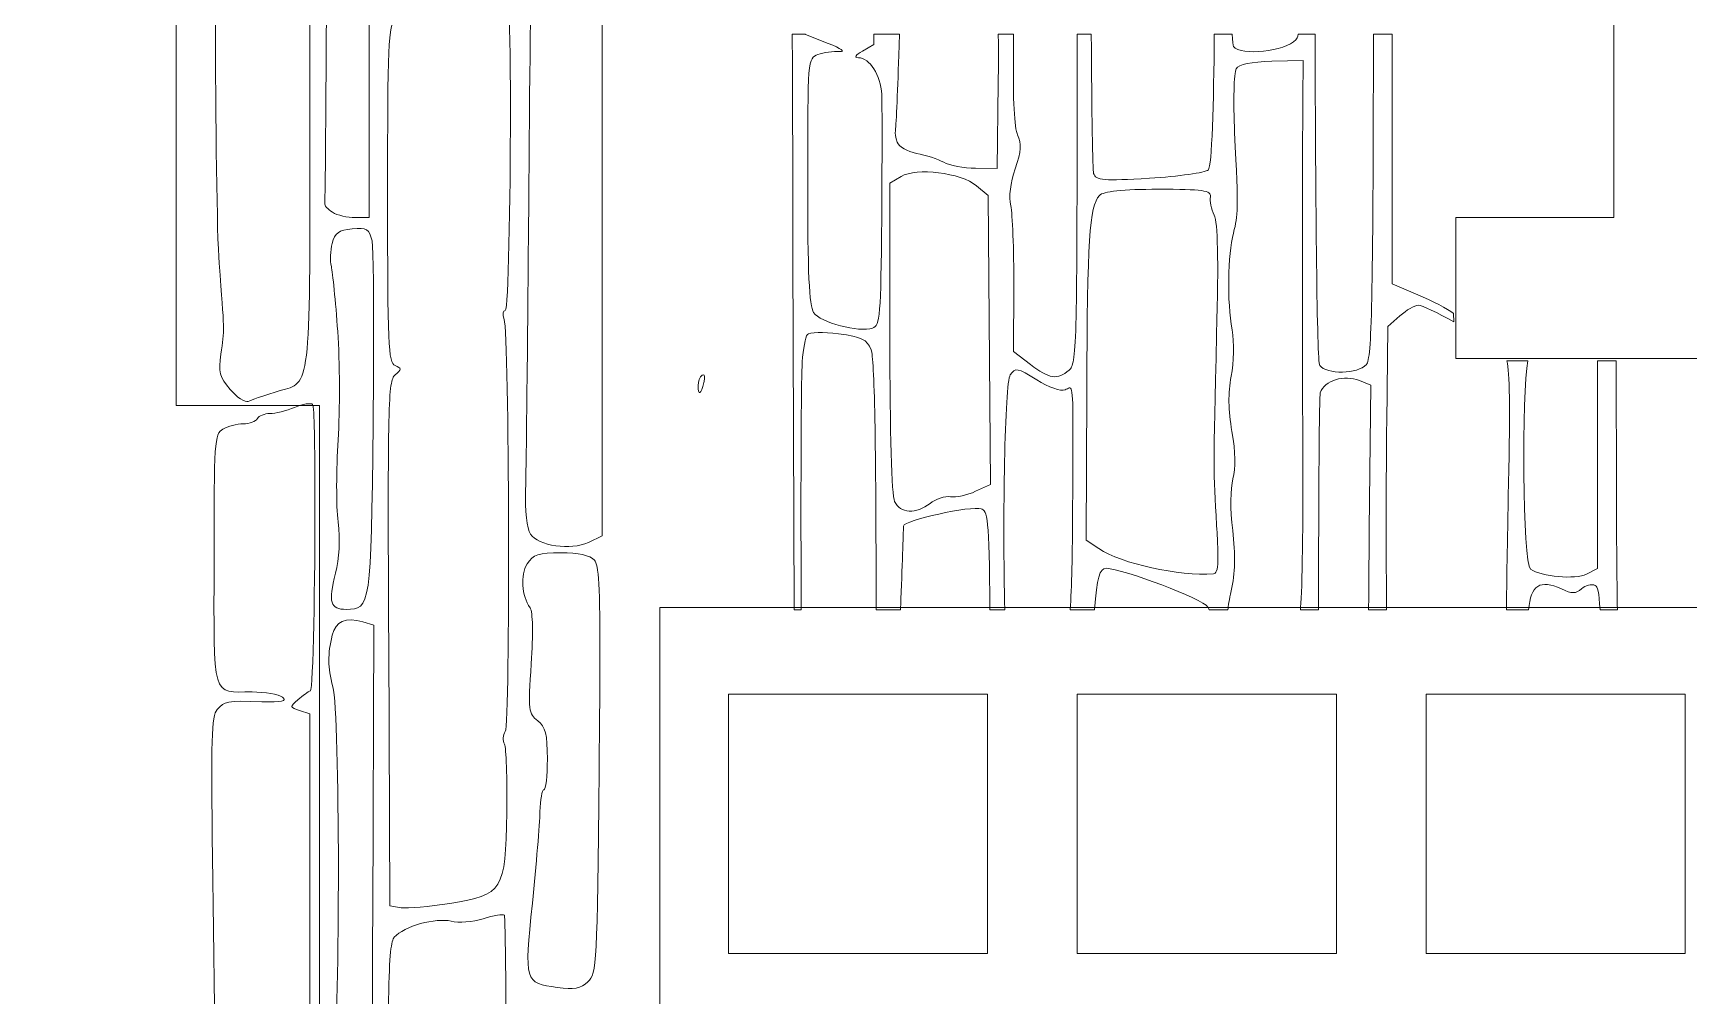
# Model space of a CAD drawing. Header units: centimetres. Extents: x -27.4 to 27.4, y -38.2 to 38.3.
# Drawn here: x -2.97 to 4.08, y 30.18 to 34.27 of the extents above; entities that cross this region are included whole.
import ezdxf

# ---------------------------------------------------------------- set-up
doc = ezdxf.new("R2010")
doc.units = ezdxf.units.CM
doc.header["$MEASUREMENT"] = 0
doc.layers.add('layer 1', color=7, linetype='Continuous')

msp = doc.modelspace()

# ---------------------------------------------------------------- linework, layer by layer
at = {"layer": 'layer 1', "color": 1, "lineweight": 9}
for points, knots in [([(-2.96738, 37.80262), (-2.96738, 37.80262), (-2.96738, 37.20282), (-2.96738, 37.20282), (-2.96738, 37.20282), (-2.96738, 37.20282), (-2.35747, 37.20282), (-2.35747, 37.20282), (-2.35747, 37.20282), (-2.35747, 37.20282), (-2.35747, 37.20786), (-2.35747, 37.20786), (-2.35747, 37.20786), (-2.35747, 37.20786), (-0.90821, 37.20786), (-0.90821, 37.20786), (-0.90821, 37.20786), (-0.90821, 37.20786), (-0.90821, 36.60802), (-0.90821, 36.60802), (-0.90821, 36.60802), (-0.90821, 36.60802), (-2.35747, 36.60802), (-2.35747, 36.60802), (-2.35747, 36.60802), (-2.35747, 36.60802), (-2.35747, 32.68921), (-2.35747, 32.68921), (-2.35747, 32.68921), (-2.35747, 32.68921), (-1.74775, 32.68921), (-1.74775, 32.68921), (-1.74775, 32.68921), (-1.74775, 32.68921), (-1.74775, 23.18571), (-1.74775, 23.18571), (-1.74775, 23.18571), (-1.74775, 23.18571), (-2.35747, 23.18571), (-2.35747, 23.18571), (-2.35747, 23.18571), (-2.35747, 23.18571), (-2.35747, 19.27194), (-2.35747, 19.27194), (-2.35747, 19.27194), (-2.35747, 19.27194), (-0.90821, 19.27194), (-0.90821, 19.27194), (-0.90821, 19.27194), (-0.90821, 19.27194), (-0.90821, 18.67193), (-0.90821, 18.67193), (-0.90821, 18.67193), (-0.90821, 18.67193), (-2.35747, 18.67193), (-2.35747, 18.67193), (-2.35747, 18.67193), (-2.35747, 18.67193), (-2.35747, 18.67097), (-2.35747, 18.67097), (-2.35747, 18.67097), (-2.35747, 18.67097), (-2.96738, 18.67097), (-2.96738, 18.67097), (-2.96738, 18.67097), (-2.96738, 18.67097), (-2.96738, 18.07101), (-2.96738, 18.07101), (-2.96738, 18.07101), (-2.96738, 18.07101), (3.76438, 18.07101), (3.76438, 18.07101), (3.76438, 18.07101), (3.76438, 18.07101), (3.76438, 22.41178), (3.76438, 22.41178), (3.76438, 22.41178), (3.76438, 22.41178), (3.10843, 22.41178), (3.10843, 22.41178), (3.10843, 22.41178), (3.10843, 22.41178), (3.10843, 23.01174), (3.10843, 23.01174), (3.10843, 23.01174), (3.10843, 23.01174), (4.76418, 23.01174), (4.76418, 23.01174), (4.76418, 23.01174), (4.76418, 23.01174), (4.76418, 23.01482), (4.76418, 23.01482), (4.76418, 23.01482), (4.76418, 23.01482), (9.22326, 23.01482), (9.22326, 23.01482), (9.22326, 23.01482), (9.22326, 23.01482), (9.22326, 32.89246), (9.22326, 32.89246), (9.22326, 32.89246), (9.22326, 32.89246), (5.77519, 32.89246), (5.77519, 32.89246), (5.77519, 32.89246), (5.77519, 32.89246), (5.77519, 32.88888), (5.77519, 32.88888), (5.77519, 32.88888), (5.77519, 32.88888), (3.0913, 32.88888), (3.0913, 32.88888), (3.0913, 32.88888), (3.0913, 32.88888), (3.0913, 33.48884), (3.0913, 33.48884), (3.0913, 33.48884), (3.0913, 33.48884), (3.76438, 33.48884), (3.76438, 33.48884), (3.76438, 33.48884), (3.76438, 33.48884), (3.76438, 37.80262), (3.76438, 37.80262), (3.76438, 37.80262), (3.76438, 37.80262), (-2.96738, 37.80262), (-2.96738, 37.80262)], [0, 0, 0, 0, 0.030303, 0.030303, 0.030303, 0.030303, 0.0606061, 0.0606061, 0.0606061, 0.0606061, 0.0909091, 0.0909091, 0.0909091, 0.0909091, 0.1212121, 0.1212121, 0.1212121, 0.1212121, 0.1515152, 0.1515152, 0.1515152, 0.1515152, 0.1818182, 0.1818182, 0.1818182, 0.1818182, 0.2121212, 0.2121212, 0.2121212, 0.2121212, 0.2424242, 0.2424242, 0.2424242, 0.2424242, 0.2727273, 0.2727273, 0.2727273, 0.2727273, 0.3030303, 0.3030303, 0.3030303, 0.3030303, 0.3333333, 0.3333333, 0.3333333, 0.3333333, 0.3636364, 0.3636364, 0.3636364, 0.3636364, 0.3939394, 0.3939394, 0.3939394, 0.3939394, 0.4242424, 0.4242424, 0.4242424, 0.4242424, 0.4545455, 0.4545455, 0.4545455, 0.4545455, 0.4848485, 0.4848485, 0.4848485, 0.4848485, 0.5151515, 0.5151515, 0.5151515, 0.5151515, 0.5454545, 0.5454545, 0.5454545, 0.5454545, 0.5757576, 0.5757576, 0.5757576, 0.5757576, 0.6060606, 0.6060606, 0.6060606, 0.6060606, 0.6363636, 0.6363636, 0.6363636, 0.6363636, 0.6666667, 0.6666667, 0.6666667, 0.6666667, 0.6969697, 0.6969697, 0.6969697, 0.6969697, 0.7272727, 0.7272727, 0.7272727, 0.7272727, 0.7575758, 0.7575758, 0.7575758, 0.7575758, 0.7878788, 0.7878788, 0.7878788, 0.7878788, 0.8181818, 0.8181818, 0.8181818, 0.8181818, 0.8484848, 0.8484848, 0.8484848, 0.8484848, 0.8787879, 0.8787879, 0.8787879, 0.8787879, 0.9090909, 0.9090909, 0.9090909, 0.9090909, 0.9393939, 0.9393939, 0.9393939, 0.9393939, 1, 1, 1, 1]), ([(1.09741, 31.45945), (1.09741, 31.45945), (1.09741, 30.35567), (1.09741, 30.35567), (1.09741, 30.35567), (1.09741, 30.35567), (-0.00638, 30.35567), (-0.00638, 30.35567), (-0.00638, 30.35567), (-0.00638, 30.35567), (-0.00638, 31.45945), (-0.00638, 31.45945), (-0.00638, 31.45945), (-0.00638, 31.45945), (1.09741, 31.45945), (1.09741, 31.45945)], [0, 0, 0, 0, 0.2, 0.2, 0.2, 0.2, 0.4, 0.4, 0.4, 0.4, 0.6, 0.6, 0.6, 0.6, 1, 1, 1, 1]), ([(2.58278, 31.45945), (2.58278, 31.45945), (2.58278, 30.35567), (2.58278, 30.35567), (2.58278, 30.35567), (2.58278, 30.35567), (1.47899, 30.35567), (1.47899, 30.35567), (1.47899, 30.35567), (1.47899, 30.35567), (1.47899, 31.45945), (1.47899, 31.45945), (1.47899, 31.45945), (1.47899, 31.45945), (2.58278, 31.45945), (2.58278, 31.45945)], [0, 0, 0, 0, 0.2, 0.2, 0.2, 0.2, 0.4, 0.4, 0.4, 0.4, 0.6, 0.6, 0.6, 0.6, 1, 1, 1, 1]), ([(4.06836, 31.45945), (4.06836, 31.45945), (4.06836, 30.35567), (4.06836, 30.35567), (4.06836, 30.35567), (4.06836, 30.35567), (2.96454, 30.35567), (2.96454, 30.35567), (2.96454, 30.35567), (2.96454, 30.35567), (2.96454, 31.45945), (2.96454, 31.45945), (2.96454, 31.45945), (2.96454, 31.45945), (4.06836, 31.45945), (4.06836, 31.45945)], [0, 0, 0, 0, 0.2, 0.2, 0.2, 0.2, 0.4, 0.4, 0.4, 0.4, 0.6, 0.6, 0.6, 0.6, 1, 1, 1, 1])]:
    msp.add_open_spline(points, degree=3, knots=knots, dxfattribs=at)
at = {"layer": 'layer 1', "color": 2, "lineweight": 9}
for points, knots in [([(-1.53571, 34.93893), (-1.53571, 34.93893), (-1.53571, 33.48884), (-1.53571, 33.48884), (-1.53571, 33.48884), (-1.53571, 33.48884), (-1.59544, 33.48884), (-1.59544, 33.48884), (-1.59544, 33.48884), (-1.62815, 33.48884), (-1.67189, 33.49893), (-1.69259, 33.51146), (-1.69259, 33.51146), (-1.71325, 33.524), (-1.72804, 33.54125), (-1.72546, 33.54987), (-1.72546, 33.54987), (-1.72283, 33.55849), (-1.71846, 34.21999), (-1.71567, 35.0198), (-1.71567, 35.0198), (-1.71567, 35.0198), (-1.71047, 36.47392), (-1.71047, 36.47392), (-1.71047, 36.47392), (-1.71047, 36.47392), (-1.64326, 36.47392), (-1.64326, 36.47392), (-1.64326, 36.47392), (-1.59657, 36.47392), (-1.56986, 36.46076), (-1.55587, 36.43148), (-1.55587, 36.43148), (-1.54253, 36.40331), (-1.53571, 35.89658), (-1.53571, 34.93893)], [0, 0, 0, 0, 0.1, 0.1, 0.1, 0.1, 0.2, 0.2, 0.2, 0.2, 0.3, 0.3, 0.3, 0.3, 0.4, 0.4, 0.4, 0.4, 0.5, 0.5, 0.5, 0.5, 0.6, 0.6, 0.6, 0.6, 0.7, 0.7, 0.7, 0.7, 0.8, 0.8, 0.8, 0.8, 1, 1, 1, 1]), ([(-1.78873, 33.64361), (-1.78811, 32.70483), (-1.7959, 32.79156), (-1.94121, 32.7447), (-1.94121, 32.7447), (-1.98791, 32.72975), (-2.03724, 32.71246), (-2.05106, 32.70646), (-2.05106, 32.70646), (-2.06489, 32.70058), (-2.09955, 32.72353), (-2.12821, 32.75757), (-2.12821, 32.75757), (-2.17295, 32.81077), (-2.17833, 32.83143), (-2.16758, 32.90708), (-2.16758, 32.90708), (-2.15245, 33.01273), (-2.15229, 33.00311), (-2.17508, 33.29471), (-2.17508, 33.29471), (-2.19428, 33.53913), (-2.19703, 35.19913), (-2.17849, 35.33256), (-2.17849, 35.33256), (-2.17262, 35.37489), (-2.15425, 35.43083), (-2.1378, 35.45704), (-2.1378, 35.45704), (-2.11125, 35.49937), (-2.09385, 35.50374), (-1.98254, 35.49578), (-1.98254, 35.49578), (-1.77412, 35.481), (-1.78987, 35.5931), (-1.78924, 34.11226), (-1.78924, 34.11226), (-1.78908, 33.93292), (-1.78873, 33.77787), (-1.78873, 33.64361)], [0, 0, 0, 0, 0.0909091, 0.0909091, 0.0909091, 0.0909091, 0.1818182, 0.1818182, 0.1818182, 0.1818182, 0.2727273, 0.2727273, 0.2727273, 0.2727273, 0.3636364, 0.3636364, 0.3636364, 0.3636364, 0.4545455, 0.4545455, 0.4545455, 0.4545455, 0.5454545, 0.5454545, 0.5454545, 0.5454545, 0.6363636, 0.6363636, 0.6363636, 0.6363636, 0.7272727, 0.7272727, 0.7272727, 0.7272727, 0.8181818, 0.8181818, 0.8181818, 0.8181818, 1, 1, 1, 1]), ([(-0.54386, 34.80775), (-0.54386, 34.80775), (-0.54386, 32.13332), (-0.54386, 32.13332), (-0.54386, 32.13332), (-0.54386, 32.13332), (-0.6026, 32.10582), (-0.6026, 32.10582), (-0.6026, 32.10582), (-0.67762, 32.07067), (-0.8166, 32.09087), (-0.84947, 32.14161), (-0.84947, 32.14161), (-0.86542, 32.16635), (-0.87276, 32.23601), (-0.86984, 32.33511), (-0.86984, 32.33511), (-0.86737, 32.42038), (-0.86071, 33.0381), (-0.85534, 33.70805), (-0.85534, 33.70805), (-0.84572, 34.87057), (-0.84364, 34.92622), (-0.80926, 34.93372), (-0.80926, 34.93372), (-0.7424, 34.94818), (-0.63713, 34.91289), (-0.59043, 34.86015), (-0.59043, 34.86015), (-0.59043, 34.86015), (-0.54386, 34.80775), (-0.54386, 34.80775)], [0, 0, 0, 0, 0.1111111, 0.1111111, 0.1111111, 0.1111111, 0.2222222, 0.2222222, 0.2222222, 0.2222222, 0.3333333, 0.3333333, 0.3333333, 0.3333333, 0.4444444, 0.4444444, 0.4444444, 0.4444444, 0.5555556, 0.5555556, 0.5555556, 0.5555556, 0.6666667, 0.6666667, 0.6666667, 0.6666667, 0.7777778, 0.7777778, 0.7777778, 0.7777778, 1, 1, 1, 1]), ([(-0.93458, 33.93505), (-0.93491, 33.56421), (-0.94386, 33.09358), (-0.9564, 33.09358), (-0.9564, 33.09358), (-0.9676, 33.09358), (-0.96957, 33.0773), (-0.96128, 33.05535), (-0.96128, 33.05535), (-0.93932, 32.99757), (-0.93491, 31.33173), (-0.95656, 31.30032), (-0.95656, 31.30032), (-0.96681, 31.28581), (-0.96844, 31.26174), (-0.96045, 31.24712), (-0.96045, 31.24712), (-0.95232, 31.23245), (-0.94794, 31.10131), (-0.95053, 30.95535), (-0.95053, 30.95535), (-0.95623, 30.62078), (-0.96485, 30.60679), (-1.19219, 30.569), (-1.19219, 30.569), (-1.27954, 30.55455), (-1.37282, 30.54621), (-1.39948, 30.55063), (-1.39948, 30.55063), (-1.39948, 30.55063), (-1.44814, 30.55859), (-1.44814, 30.55859), (-1.44814, 30.55859), (-1.44814, 30.55859), (-1.45318, 31.67541), (-1.45318, 31.67541), (-1.45318, 31.67541), (-1.45776, 32.69179), (-1.4553, 32.79465), (-1.42618, 32.81872), (-1.42618, 32.81872), (-1.39657, 32.8433), (-1.39657, 32.84622), (-1.42602, 32.85909), (-1.42602, 32.85909), (-1.45468, 32.87146), (-1.45793, 32.94549), (-1.45793, 33.58437), (-1.45793, 33.58437), (-1.45793, 34.23008), (-1.45468, 34.3004), (-1.42389, 34.34188), (-1.42389, 34.34188), (-1.39411, 34.38191), (-1.36207, 34.38908), (-1.17232, 34.39884), (-1.17232, 34.39884), (-0.97752, 34.40874), (-0.95361, 34.40599), (-0.94465, 34.37196), (-0.94465, 34.37196), (-0.93753, 34.3443), (-0.93441, 34.15767), (-0.93458, 33.93505)], [0, 0, 0, 0, 0.0588235, 0.0588235, 0.0588235, 0.0588235, 0.1176471, 0.1176471, 0.1176471, 0.1176471, 0.1764706, 0.1764706, 0.1764706, 0.1764706, 0.2352941, 0.2352941, 0.2352941, 0.2352941, 0.2941176, 0.2941176, 0.2941176, 0.2941176, 0.3529412, 0.3529412, 0.3529412, 0.3529412, 0.4117647, 0.4117647, 0.4117647, 0.4117647, 0.4705882, 0.4705882, 0.4705882, 0.4705882, 0.5294118, 0.5294118, 0.5294118, 0.5294118, 0.5882353, 0.5882353, 0.5882353, 0.5882353, 0.6470588, 0.6470588, 0.6470588, 0.6470588, 0.7058824, 0.7058824, 0.7058824, 0.7058824, 0.7647059, 0.7647059, 0.7647059, 0.7647059, 0.8235294, 0.8235294, 0.8235294, 0.8235294, 0.8823529, 0.8823529, 0.8823529, 0.8823529, 1, 1, 1, 1]), ([(3.08172, 33.08071), (3.08172, 33.08122), (3.08059, 33.08155), (3.07993, 33.08205), (3.07993, 33.08205), (3.05747, 33.09975), (2.98995, 33.13491), (2.9297, 33.16028), (2.9297, 33.16028), (2.9297, 33.16028), (2.82022, 33.20652), (2.82022, 33.20652), (2.82022, 33.20652), (2.82022, 33.20652), (2.82022, 34.23316), (2.82022, 34.23316), (2.82022, 34.23316), (2.82022, 34.24536), (2.82022, 34.25694), (2.82022, 34.26915), (2.82022, 34.26915), (2.82022, 34.26915), (2.74062, 34.26915), (2.74062, 34.26915), (2.74062, 34.26915), (2.73883, 33.12712), (2.73362, 32.88921), (2.71055, 32.86317), (2.71055, 32.86317), (2.67442, 32.8223), (2.54095, 32.81989), (2.51166, 32.85976), (2.51166, 32.85976), (2.50029, 32.87538), (2.4938, 33.53329), (2.49217, 34.26915), (2.49217, 34.26915), (2.49217, 34.26915), (2.42056, 34.26915), (2.42056, 34.26915), (2.42056, 34.26915), (2.41764, 34.2574), (2.41406, 34.25012), (2.41031, 34.24552), (2.41031, 34.24552), (2.36686, 34.19654), (2.17499, 34.17604), (2.14474, 34.21724), (2.14474, 34.21724), (2.14262, 34.22016), (2.14049, 34.24099), (2.13837, 34.26915), (2.13837, 34.26915), (2.13837, 34.26915), (2.06271, 34.26915), (2.06271, 34.26915), (2.06271, 34.26915), (2.06058, 33.97475), (2.05229, 33.70497), (2.03764, 33.6921), (2.03764, 33.6921), (2.02431, 33.68005), (1.91137, 33.6641), (1.78689, 33.65648), (1.78689, 33.65648), (1.59114, 33.64444), (1.55889, 33.64719), (1.54865, 33.67713), (1.54865, 33.67713), (1.54457, 33.68934), (1.54115, 33.9323), (1.53906, 34.26915), (1.53906, 34.26915), (1.53906, 34.26915), (1.4782, 34.26915), (1.4782, 34.26915), (1.4782, 34.26915), (1.4782, 34.17688), (1.47853, 34.11534), (1.47853, 34.00161), (1.47853, 34.00161), (1.47853, 32.94778), (1.47624, 32.86592), (1.4445, 32.83893), (1.4445, 32.83893), (1.39506, 32.79644), (1.36022, 32.80165), (1.2795, 32.86347), (1.2795, 32.86347), (1.2795, 32.86347), (1.20759, 32.91883), (1.20759, 32.91883), (1.20759, 32.91883), (1.20759, 32.91883), (1.20871, 33.19823), (1.20871, 33.19823), (1.20871, 33.19823), (1.20954, 33.35199), (1.20367, 33.50546), (1.19601, 33.53913), (1.19601, 33.53913), (1.18722, 33.5782), (1.19405, 33.63532), (1.21488, 33.69714), (1.21488, 33.69714), (1.24062, 33.77283), (1.24288, 33.8039), (1.22546, 33.84052), (1.22546, 33.84052), (1.21147, 33.86998), (1.20496, 33.99283), (1.20776, 34.17621), (1.20776, 34.17621), (1.20804, 34.20175), (1.20776, 34.23919), (1.20804, 34.26915), (1.20804, 34.26915), (1.20804, 34.26915), (1.14281, 34.26915), (1.14281, 34.26915), (1.14281, 34.26915), (1.14298, 34.2579), (1.14331, 34.24944), (1.14331, 34.2369), (1.14331, 34.2369), (1.14377, 34.18842), (1.14347, 34.13051), (1.14265, 34.06148), (1.14265, 34.06148), (1.14265, 34.06148), (1.13826, 33.6973), (1.13826, 33.6973), (1.13826, 33.6973), (1.13826, 33.6973), (1.04662, 33.69859), (1.04662, 33.69859), (1.04662, 33.69859), (0.99634, 33.69926), (0.93501, 33.71097), (0.9106, 33.72446), (0.9106, 33.72446), (0.88603, 33.73801), (0.83412, 33.75492), (0.79504, 33.76225), (0.79504, 33.76225), (0.75602, 33.76941), (0.71872, 33.7907), (0.7124, 33.80945), (0.7124, 33.80945), (0.70607, 33.82816), (0.70264, 33.85011), (0.70473, 33.85823), (0.70473, 33.85823), (0.70702, 33.86623), (0.71352, 34.01058), (0.7194, 34.17883), (0.7194, 34.17883), (0.7194, 34.17883), (0.72248, 34.26915), (0.72248, 34.26915), (0.72248, 34.26915), (0.72248, 34.26915), (0.61345, 34.26915), (0.61345, 34.26915), (0.61345, 34.26915), (0.61345, 34.26915), (0.61328, 34.22537), (0.61328, 34.22537), (0.61328, 34.22537), (0.61328, 34.22537), (0.56463, 34.19771), (0.56463, 34.19771), (0.56463, 34.19771), (0.53423, 34.18029), (0.52768, 34.16971), (0.54705, 34.16955), (0.54705, 34.16955), (0.59555, 34.16904), (0.64241, 34.09552), (0.64649, 34.01349), (0.64649, 34.01349), (0.64761, 33.99299), (0.64812, 33.92318), (0.64794, 33.82732), (0.64794, 33.82732), (0.64794, 33.73147), (0.64745, 33.60961), (0.64633, 33.48481), (0.64633, 33.48481), (0.64275, 33.06851), (0.63949, 33.02964), (0.60725, 33.01823), (0.60725, 33.01823), (0.5508, 32.9979), (0.38417, 33.04218), (0.3565, 33.0848), (0.3565, 33.0848), (0.33747, 33.11441), (0.33126, 33.25143), (0.33126, 33.64523), (0.33126, 33.64523), (0.33126, 34.16613), (0.33126, 34.1663), (0.37504, 34.18288), (0.37504, 34.18288), (0.39912, 34.19199), (0.44062, 34.19771), (0.46732, 34.19591), (0.46732, 34.19591), (0.49464, 34.19395), (0.47336, 34.20892), (0.41883, 34.23008), (0.41883, 34.23008), (0.41883, 34.23008), (0.32152, 34.26798), (0.32152, 34.26798), (0.32152, 34.26798), (0.32152, 34.26798), (0.32152, 34.26915), (0.32152, 34.26915), (0.32152, 34.26915), (0.32152, 34.26915), (0.26524, 34.26915), (0.26524, 34.26915), (0.26524, 34.26915), (0.26731, 34.04148), (0.26715, 33.74434), (0.26865, 33.33345), (0.26865, 33.33345), (0.26865, 33.33345), (0.27399, 31.81859), (0.27399, 31.81859), (0.27399, 31.81859), (0.27399, 31.81859), (0.30347, 31.81859), (0.30347, 31.81859), (0.30347, 31.81859), (0.30181, 32.30825), (0.30248, 32.7826), (0.30818, 32.87421), (0.30818, 32.87421), (0.3116, 32.92842), (0.32118, 32.98099), (0.32981, 32.9909), (0.32981, 32.9909), (0.33843, 33.00065), (0.39817, 33.00215), (0.46261, 32.99381), (0.46261, 32.99381), (0.56122, 32.98132), (0.58334, 32.97041), (0.60142, 32.9255), (0.60142, 32.9255), (0.61575, 32.88984), (0.62241, 32.53948), (0.62274, 31.81859), (0.62274, 31.81859), (0.62274, 31.81859), (0.72673, 31.81859), (0.72673, 31.81859), (0.72673, 31.81859), (0.72718, 31.83454), (0.72752, 31.8482), (0.72818, 31.86516), (0.72818, 31.86516), (0.73435, 32.02772), (0.73922, 32.16736), (0.73939, 32.17514), (0.73939, 32.17514), (0.73972, 32.19922), (1.02892, 32.2635), (1.07025, 32.24871), (1.07025, 32.24871), (1.09578, 32.23943), (1.1044, 32.21893), (1.10748, 31.81859), (1.10748, 31.81859), (1.10748, 31.81859), (1.17047, 31.81859), (1.17047, 31.81859), (1.17047, 31.81859), (1.16152, 32.20281), (1.16934, 32.78115), (1.19421, 32.8194), (1.19421, 32.8194), (1.21488, 32.85131), (1.22579, 32.84918), (1.30653, 32.79822), (1.30653, 32.79822), (1.35664, 32.76665), (1.40984, 32.74778), (1.42759, 32.75544), (1.42759, 32.75544), (1.45604, 32.76782), (1.46141, 32.79694), (1.46113, 32.5704), (1.46113, 32.5704), (1.46096, 32.49492), (1.46029, 32.39093), (1.4595, 32.24871), (1.4595, 32.24871), (1.45833, 32.04905), (1.4562, 31.91561), (1.44875, 31.81859), (1.44875, 31.81859), (1.44875, 31.81859), (1.55323, 31.81859), (1.55323, 31.81859), (1.55323, 31.81859), (1.56197, 31.95448), (1.57631, 31.99631), (1.60172, 31.99552), (1.60172, 31.99552), (1.67787, 31.99272), (2.01338, 31.86546), (2.03571, 31.8308), (2.03571, 31.8308), (2.03751, 31.82821), (2.03914, 31.82379), (2.04059, 31.81859), (2.04059, 31.81859), (2.04059, 31.81859), (2.12095, 31.81859), (2.12095, 31.81859), (2.12095, 31.81859), (2.12212, 31.8365), (2.12665, 31.86142), (2.13512, 31.89982), (2.13512, 31.89982), (2.1514, 31.97452), (2.15336, 32.05262), (2.14132, 32.15694), (2.14132, 32.15694), (2.13057, 32.24805), (2.13107, 32.33382), (2.14245, 32.37628), (2.14245, 32.37628), (2.15465, 32.42264), (2.1532, 32.4905), (2.13807, 32.5779), (2.13807, 32.5779), (2.12212, 32.6708), (2.12128, 32.74028), (2.13495, 32.81319), (2.13495, 32.81319), (2.14653, 32.87405), (2.14783, 32.95545), (2.13837, 33.01077), (2.13837, 33.01077), (2.11724, 33.13475), (2.11983, 33.32725), (2.14407, 33.42294), (2.14407, 33.42294), (2.1654, 33.50709), (2.16556, 33.50351), (2.14944, 33.85094), (2.14944, 33.85094), (2.14341, 33.9837), (2.14636, 34.1056), (2.15595, 34.12189), (2.15595, 34.12189), (2.16752, 34.14092), (2.22056, 34.15229), (2.30762, 34.15475), (2.30762, 34.15475), (2.30762, 34.15475), (2.44155, 34.15834), (2.44155, 34.15834), (2.44155, 34.15834), (2.44155, 34.15834), (2.44009, 33.99362), (2.44009, 33.99362), (2.44009, 33.99362), (2.43747, 33.72351), (2.43714, 33.0778), (2.44009, 32.43518), (2.44009, 32.43518), (2.44122, 32.13041), (2.43635, 31.86987), (2.42934, 31.81859), (2.42934, 31.81859), (2.42934, 31.81859), (2.50617, 31.81859), (2.50617, 31.81859), (2.50617, 31.81859), (2.50746, 32.31965), (2.50988, 32.73021), (2.51412, 32.74324), (2.51412, 32.74324), (2.53104, 32.79498), (2.61565, 32.82135), (2.68109, 32.79498), (2.68109, 32.79498), (2.68109, 32.79498), (2.72991, 32.77545), (2.72991, 32.77545), (2.72991, 32.77545), (2.72991, 32.77545), (2.72309, 32.16081), (2.72309, 32.16081), (2.72309, 32.16081), (2.72113, 31.97139), (2.72096, 31.92586), (2.71996, 31.81859), (2.71996, 31.81859), (2.71996, 31.81859), (2.79598, 31.81859), (2.79598, 31.81859), (2.79598, 31.81859), (2.79482, 32.14552), (2.79482, 32.45959), (2.79728, 32.61501), (2.79728, 32.61501), (2.79728, 32.61501), (2.80249, 33.02539), (2.80249, 33.02539), (2.80249, 33.02539), (2.80249, 33.02539), (2.8534, 33.07046), (2.8534, 33.07046), (2.8534, 33.07046), (2.88122, 33.09538), (2.91638, 33.11571), (2.9312, 33.11571), (2.9312, 33.11571), (2.94846, 33.11571), (3.01256, 33.08384), (3.08267, 33.04444), (3.08267, 33.04444), (3.08267, 33.04444), (3.08172, 33.08071), (3.08172, 33.08071)], [0, 0, 0, 0, 0.0091743, 0.0091743, 0.0091743, 0.0091743, 0.0183486, 0.0183486, 0.0183486, 0.0183486, 0.0275229, 0.0275229, 0.0275229, 0.0275229, 0.0366972, 0.0366972, 0.0366972, 0.0366972, 0.0458716, 0.0458716, 0.0458716, 0.0458716, 0.0550459, 0.0550459, 0.0550459, 0.0550459, 0.0642202, 0.0642202, 0.0642202, 0.0642202, 0.0733945, 0.0733945, 0.0733945, 0.0733945, 0.0825688, 0.0825688, 0.0825688, 0.0825688, 0.0917431, 0.0917431, 0.0917431, 0.0917431, 0.1009174, 0.1009174, 0.1009174, 0.1009174, 0.1100917, 0.1100917, 0.1100917, 0.1100917, 0.1192661, 0.1192661, 0.1192661, 0.1192661, 0.1284404, 0.1284404, 0.1284404, 0.1284404, 0.1376147, 0.1376147, 0.1376147, 0.1376147, 0.146789, 0.146789, 0.146789, 0.146789, 0.1559633, 0.1559633, 0.1559633, 0.1559633, 0.1651376, 0.1651376, 0.1651376, 0.1651376, 0.1743119, 0.1743119, 0.1743119, 0.1743119, 0.1834862, 0.1834862, 0.1834862, 0.1834862, 0.1926606, 0.1926606, 0.1926606, 0.1926606, 0.2018349, 0.2018349, 0.2018349, 0.2018349, 0.2110092, 0.2110092, 0.2110092, 0.2110092, 0.2201835, 0.2201835, 0.2201835, 0.2201835, 0.2293578, 0.2293578, 0.2293578, 0.2293578, 0.2385321, 0.2385321, 0.2385321, 0.2385321, 0.2477064, 0.2477064, 0.2477064, 0.2477064, 0.2568807, 0.2568807, 0.2568807, 0.2568807, 0.266055, 0.266055, 0.266055, 0.266055, 0.2752294, 0.2752294, 0.2752294, 0.2752294, 0.2844037, 0.2844037, 0.2844037, 0.2844037, 0.293578, 0.293578, 0.293578, 0.293578, 0.3027523, 0.3027523, 0.3027523, 0.3027523, 0.3119266, 0.3119266, 0.3119266, 0.3119266, 0.3211009, 0.3211009, 0.3211009, 0.3211009, 0.3302752, 0.3302752, 0.3302752, 0.3302752, 0.3394495, 0.3394495, 0.3394495, 0.3394495, 0.3486239, 0.3486239, 0.3486239, 0.3486239, 0.3577982, 0.3577982, 0.3577982, 0.3577982, 0.3669725, 0.3669725, 0.3669725, 0.3669725, 0.3761468, 0.3761468, 0.3761468, 0.3761468, 0.3853211, 0.3853211, 0.3853211, 0.3853211, 0.3944954, 0.3944954, 0.3944954, 0.3944954, 0.4036697, 0.4036697, 0.4036697, 0.4036697, 0.412844, 0.412844, 0.412844, 0.412844, 0.4220183, 0.4220183, 0.4220183, 0.4220183, 0.4311927, 0.4311927, 0.4311927, 0.4311927, 0.440367, 0.440367, 0.440367, 0.440367, 0.4495413, 0.4495413, 0.4495413, 0.4495413, 0.4587156, 0.4587156, 0.4587156, 0.4587156, 0.4678899, 0.4678899, 0.4678899, 0.4678899, 0.4770642, 0.4770642, 0.4770642, 0.4770642, 0.4862385, 0.4862385, 0.4862385, 0.4862385, 0.4954128, 0.4954128, 0.4954128, 0.4954128, 0.5045872, 0.5045872, 0.5045872, 0.5045872, 0.5137615, 0.5137615, 0.5137615, 0.5137615, 0.5229358, 0.5229358, 0.5229358, 0.5229358, 0.5321101, 0.5321101, 0.5321101, 0.5321101, 0.5412844, 0.5412844, 0.5412844, 0.5412844, 0.5504587, 0.5504587, 0.5504587, 0.5504587, 0.559633, 0.559633, 0.559633, 0.559633, 0.5688073, 0.5688073, 0.5688073, 0.5688073, 0.5779817, 0.5779817, 0.5779817, 0.5779817, 0.587156, 0.587156, 0.587156, 0.587156, 0.5963303, 0.5963303, 0.5963303, 0.5963303, 0.6055046, 0.6055046, 0.6055046, 0.6055046, 0.6146789, 0.6146789, 0.6146789, 0.6146789, 0.6238532, 0.6238532, 0.6238532, 0.6238532, 0.6330275, 0.6330275, 0.6330275, 0.6330275, 0.6422018, 0.6422018, 0.6422018, 0.6422018, 0.6513761, 0.6513761, 0.6513761, 0.6513761, 0.6605505, 0.6605505, 0.6605505, 0.6605505, 0.6697248, 0.6697248, 0.6697248, 0.6697248, 0.6788991, 0.6788991, 0.6788991, 0.6788991, 0.6880734, 0.6880734, 0.6880734, 0.6880734, 0.6972477, 0.6972477, 0.6972477, 0.6972477, 0.706422, 0.706422, 0.706422, 0.706422, 0.7155963, 0.7155963, 0.7155963, 0.7155963, 0.7247706, 0.7247706, 0.7247706, 0.7247706, 0.733945, 0.733945, 0.733945, 0.733945, 0.7431193, 0.7431193, 0.7431193, 0.7431193, 0.7522936, 0.7522936, 0.7522936, 0.7522936, 0.7614679, 0.7614679, 0.7614679, 0.7614679, 0.7706422, 0.7706422, 0.7706422, 0.7706422, 0.7798165, 0.7798165, 0.7798165, 0.7798165, 0.7889908, 0.7889908, 0.7889908, 0.7889908, 0.7981651, 0.7981651, 0.7981651, 0.7981651, 0.8073394, 0.8073394, 0.8073394, 0.8073394, 0.8165138, 0.8165138, 0.8165138, 0.8165138, 0.8256881, 0.8256881, 0.8256881, 0.8256881, 0.8348624, 0.8348624, 0.8348624, 0.8348624, 0.8440367, 0.8440367, 0.8440367, 0.8440367, 0.853211, 0.853211, 0.853211, 0.853211, 0.8623853, 0.8623853, 0.8623853, 0.8623853, 0.8715596, 0.8715596, 0.8715596, 0.8715596, 0.8807339, 0.8807339, 0.8807339, 0.8807339, 0.8899083, 0.8899083, 0.8899083, 0.8899083, 0.8990826, 0.8990826, 0.8990826, 0.8990826, 0.9082569, 0.9082569, 0.9082569, 0.9082569, 0.9174312, 0.9174312, 0.9174312, 0.9174312, 0.9266055, 0.9266055, 0.9266055, 0.9266055, 0.9357798, 0.9357798, 0.9357798, 0.9357798, 0.9449541, 0.9449541, 0.9449541, 0.9449541, 0.9541284, 0.9541284, 0.9541284, 0.9541284, 0.9633028, 0.9633028, 0.9633028, 0.9633028, 0.9724771, 0.9724771, 0.9724771, 0.9724771, 0.9816514, 0.9816514, 0.9816514, 0.9816514, 1, 1, 1, 1]), ([(1.1096, 32.35303), (1.1096, 32.35303), (1.04617, 32.32341), (1.04617, 32.32341), (1.04617, 32.32341), (1.01133, 32.30711), (0.96314, 32.2967), (0.93923, 32.30012), (0.93923, 32.30012), (0.91532, 32.3037), (0.87628, 32.29099), (0.85216, 32.27212), (0.85216, 32.27212), (0.79297, 32.22526), (0.72573, 32.22884), (0.70132, 32.28012), (0.70132, 32.28012), (0.68881, 32.30662), (0.68115, 32.56844), (0.68115, 32.97886), (0.68115, 32.97886), (0.68115, 32.97886), (0.68115, 33.63498), (0.68115, 33.63498), (0.68115, 33.63498), (0.68115, 33.63498), (0.72897, 33.66377), (0.72897, 33.66377), (0.72897, 33.66377), (0.79359, 33.70301), (0.9843, 33.67972), (1.04958, 33.62474), (1.04958, 33.62474), (1.04958, 33.62474), (1.09919, 33.58291), (1.09919, 33.58291), (1.09919, 33.58291), (1.09919, 33.58291), (1.1096, 32.35303), (1.1096, 32.35303)], [0, 0, 0, 0, 0.0909091, 0.0909091, 0.0909091, 0.0909091, 0.1818182, 0.1818182, 0.1818182, 0.1818182, 0.2727273, 0.2727273, 0.2727273, 0.2727273, 0.3636364, 0.3636364, 0.3636364, 0.3636364, 0.4545455, 0.4545455, 0.4545455, 0.4545455, 0.5454545, 0.5454545, 0.5454545, 0.5454545, 0.6363636, 0.6363636, 0.6363636, 0.6363636, 0.7272727, 0.7272727, 0.7272727, 0.7272727, 0.8181818, 0.8181818, 0.8181818, 0.8181818, 1, 1, 1, 1]), ([(2.07817, 32.02705), (2.07688, 31.98655), (2.07083, 31.97319), (2.05896, 31.97223), (2.05896, 31.97223), (1.913, 31.96098), (1.66842, 32.01485), (1.57093, 32.07978), (1.57093, 32.07978), (1.57093, 32.07978), (1.51741, 32.11541), (1.51741, 32.11541), (1.51741, 32.11541), (1.51741, 32.11541), (1.5197, 32.75266), (1.5197, 32.75266), (1.5197, 32.75266), (1.52182, 33.39448), (1.53107, 33.53492), (1.57372, 33.58324), (1.57372, 33.58324), (1.58918, 33.60065), (1.67362, 33.60945), (1.82463, 33.60945), (1.82463, 33.60945), (2.01293, 33.60945), (2.05117, 33.60407), (2.04613, 33.57787), (2.04613, 33.57787), (2.04272, 33.56045), (2.05, 33.52496), (2.06221, 33.49909), (2.06221, 33.49909), (2.078, 33.46559), (2.08108, 33.31896), (2.07296, 32.99302), (2.07296, 32.99302), (2.05834, 32.40897), (2.05834, 32.41827), (2.07296, 32.17726), (2.07296, 32.17726), (2.07541, 32.13674), (2.07704, 32.10386), (2.07784, 32.07716), (2.07784, 32.07716), (2.07784, 32.05717), (2.079, 32.04059), (2.07784, 32.02705), (2.07784, 32.02705), (2.07784, 32.02705), (2.07817, 32.02705), (2.07817, 32.02705)], [0, 0, 0, 0, 0.0714286, 0.0714286, 0.0714286, 0.0714286, 0.1428571, 0.1428571, 0.1428571, 0.1428571, 0.2142857, 0.2142857, 0.2142857, 0.2142857, 0.2857143, 0.2857143, 0.2857143, 0.2857143, 0.3571429, 0.3571429, 0.3571429, 0.3571429, 0.4285714, 0.4285714, 0.4285714, 0.4285714, 0.5, 0.5, 0.5, 0.5, 0.5714286, 0.5714286, 0.5714286, 0.5714286, 0.6428571, 0.6428571, 0.6428571, 0.6428571, 0.7142857, 0.7142857, 0.7142857, 0.7142857, 0.7857143, 0.7857143, 0.7857143, 0.7857143, 0.8571429, 0.8571429, 0.8571429, 0.8571429, 1, 1, 1, 1]), ([(-1.51745, 32.89605), (-1.5178, 32.80702), (-1.51846, 32.71071), (-1.51958, 32.6116), (-1.51958, 32.6116), (-1.52838, 31.83179), (-1.52999, 31.82071), (-1.63364, 31.82071), (-1.63364, 31.82071), (-1.70234, 31.82071), (-1.71146, 31.85084), (-1.67955, 31.97436), (-1.67955, 31.97436), (-1.66264, 32.04043), (-1.65905, 32.11316), (-1.66881, 32.19384), (-1.66881, 32.19384), (-1.6768, 32.26026), (-1.67663, 32.4173), (-1.66847, 32.54274), (-1.66847, 32.54274), (-1.66019, 32.66821), (-1.66101, 32.87568), (-1.67009, 33.0036), (-1.67009, 33.0036), (-1.67939, 33.13167), (-1.6916, 33.25614), (-1.6973, 33.28022), (-1.6973, 33.28022), (-1.70313, 33.30446), (-1.7015, 33.34891), (-1.69389, 33.37899), (-1.69389, 33.37899), (-1.6828, 33.42294), (-1.66572, 33.43532), (-1.6086, 33.44069), (-1.6086, 33.44069), (-1.54545, 33.44669), (-1.53553, 33.44069), (-1.52416, 33.3899), (-1.52416, 33.3899), (-1.51895, 33.36616), (-1.5165, 33.16324), (-1.51745, 32.89605)], [0, 0, 0, 0, 0.0833333, 0.0833333, 0.0833333, 0.0833333, 0.1666667, 0.1666667, 0.1666667, 0.1666667, 0.25, 0.25, 0.25, 0.25, 0.3333333, 0.3333333, 0.3333333, 0.3333333, 0.4166667, 0.4166667, 0.4166667, 0.4166667, 0.5, 0.5, 0.5, 0.5, 0.5833333, 0.5833333, 0.5833333, 0.5833333, 0.6666667, 0.6666667, 0.6666667, 0.6666667, 0.75, 0.75, 0.75, 0.75, 0.8333333, 0.8333333, 0.8333333, 0.8333333, 1, 1, 1, 1]), ([(3.77933, 31.81859), (3.77721, 31.9589), (3.77575, 32.12161), (3.77542, 32.30045), (3.77542, 32.30045), (3.77542, 32.30045), (3.77413, 32.87847), (3.77413, 32.87847), (3.77413, 32.87847), (3.77413, 32.87847), (3.69473, 32.87847), (3.69473, 32.87847), (3.69473, 32.87847), (3.69473, 32.87847), (3.69473, 31.99517), (3.69473, 31.99517), (3.69473, 31.99517), (3.69473, 31.99517), (3.64786, 31.97093), (3.64786, 31.97093), (3.64786, 31.97093), (3.60116, 31.94685), (3.45502, 31.95985), (3.40944, 31.99193), (3.40944, 31.99193), (3.37591, 32.01551), (3.37042, 32.74862), (3.39837, 32.87847), (3.39837, 32.87847), (3.39837, 32.87847), (3.30871, 32.87847), (3.30871, 32.87847), (3.30871, 32.87847), (3.32109, 32.82735), (3.32254, 32.68971), (3.31605, 32.35836), (3.31605, 32.35836), (3.31051, 32.07817), (3.30792, 31.94211), (3.30743, 31.81859), (3.30743, 31.81859), (3.30743, 31.81859), (3.40099, 31.81859), (3.40099, 31.81859), (3.40099, 31.81859), (3.41058, 31.92407), (3.45094, 31.94994), (3.54092, 31.90778), (3.54092, 31.90778), (3.5857, 31.88678), (3.60391, 31.88695), (3.6267, 31.90827), (3.6267, 31.90827), (3.64265, 31.92307), (3.66886, 31.92961), (3.68511, 31.92261), (3.68511, 31.92261), (3.69473, 31.91836), (3.70139, 31.89558), (3.70576, 31.81859), (3.70576, 31.81859), (3.70576, 31.81859), (3.77933, 31.81859), (3.77933, 31.81859)], [0, 0, 0, 0, 0.0588235, 0.0588235, 0.0588235, 0.0588235, 0.1176471, 0.1176471, 0.1176471, 0.1176471, 0.1764706, 0.1764706, 0.1764706, 0.1764706, 0.2352941, 0.2352941, 0.2352941, 0.2352941, 0.2941176, 0.2941176, 0.2941176, 0.2941176, 0.3529412, 0.3529412, 0.3529412, 0.3529412, 0.4117647, 0.4117647, 0.4117647, 0.4117647, 0.4705882, 0.4705882, 0.4705882, 0.4705882, 0.5294118, 0.5294118, 0.5294118, 0.5294118, 0.5882353, 0.5882353, 0.5882353, 0.5882353, 0.6470588, 0.6470588, 0.6470588, 0.6470588, 0.7058824, 0.7058824, 0.7058824, 0.7058824, 0.7647059, 0.7647059, 0.7647059, 0.7647059, 0.8235294, 0.8235294, 0.8235294, 0.8235294, 0.8823529, 0.8823529, 0.8823529, 0.8823529, 1, 1, 1, 1]), ([(-0.10791, 32.80248), (-0.10694, 32.81648), (-0.11069, 32.82314), (-0.11803, 32.8181), (-0.11803, 32.8181), (-0.12777, 32.81127), (-0.1356, 32.79156), (-0.1356, 32.77415), (-0.1356, 32.77415), (-0.1356, 32.72874), (-0.1224, 32.73507), (-0.11053, 32.78636), (-0.11053, 32.78636), (-0.10923, 32.79252), (-0.1084, 32.79789), (-0.10807, 32.80248), (-0.10807, 32.80248), (-0.10807, 32.80248), (-0.10791, 32.80248), (-0.10791, 32.80248)], [0, 0, 0, 0, 0.1666667, 0.1666667, 0.1666667, 0.1666667, 0.3333333, 0.3333333, 0.3333333, 0.3333333, 0.5, 0.5, 0.5, 0.5, 0.6666667, 0.6666667, 0.6666667, 0.6666667, 1, 1, 1, 1]), ([(-1.76695, 32.30012), (-1.76662, 31.94552), (-1.77458, 31.47866), (-1.78633, 31.47412), (-1.78633, 31.47412), (-1.79524, 31.4707), (-1.81902, 31.45362), (-1.83936, 31.43604), (-1.83936, 31.43604), (-1.87484, 31.40529), (-1.87468, 31.40396), (-1.83236, 31.39046), (-1.83236, 31.39046), (-1.83236, 31.39046), (-1.78857, 31.37647), (-1.78857, 31.37647), (-1.78857, 31.37647), (-1.78857, 31.37647), (-1.78857, 30.29614), (-1.78857, 30.29614), (-1.78857, 30.29614), (-1.78857, 29.06801), (-1.77815, 29.14287), (-1.94937, 29.14287), (-1.94937, 29.14287), (-1.99866, 29.14287), (-2.04474, 29.13229), (-2.05189, 29.11941), (-2.05189, 29.11941), (-2.06035, 29.10396), (-2.07626, 29.10788), (-2.09876, 29.131), (-2.09876, 29.131), (-2.11763, 29.1502), (-2.14625, 29.16012), (-2.16237, 29.15312), (-2.16237, 29.15312), (-2.18141, 29.14483), (-2.1954, 29.1562), (-2.20224, 29.18548), (-2.20224, 29.18548), (-2.20794, 29.21022), (-2.20695, 29.23056), (-2.19995, 29.23056), (-2.19995, 29.23056), (-2.19295, 29.23056), (-2.18891, 29.44052), (-2.19082, 29.69697), (-2.19082, 29.69697), (-2.19295, 29.95358), (-2.1985, 30.43299), (-2.2032, 30.7625), (-2.2032, 30.7625), (-2.21036, 31.26632), (-2.20728, 31.36688), (-2.18353, 31.39371), (-2.18353, 31.39371), (-2.15051, 31.43084), (-2.14591, 31.43163), (-1.99282, 31.42758), (-1.99282, 31.42758), (-1.90851, 31.42529), (-1.88409, 31.43049), (-1.90526, 31.44662), (-1.90526, 31.44662), (-1.92122, 31.45882), (-1.97962, 31.46907), (-2.03493, 31.46924), (-2.03493, 31.46924), (-2.20908, 31.4697), (-2.19687, 31.42775), (-2.19687, 32.03064), (-2.19687, 32.03064), (-2.19687, 32.53691), (-2.19491, 32.56664), (-2.15929, 32.58815), (-2.15929, 32.58815), (-2.13863, 32.60069), (-2.09972, 32.61076), (-2.07285, 32.61076), (-2.07285, 32.61076), (-2.04619, 32.61076), (-2.01886, 32.62068), (-2.01216, 32.63273), (-2.01216, 32.63273), (-2.00548, 32.64476), (-1.98157, 32.65471), (-1.95896, 32.65471), (-1.95896, 32.65471), (-1.93633, 32.65471), (-1.8888, 32.66659), (-1.85368, 32.68092), (-1.85368, 32.68092), (-1.81836, 32.69521), (-1.78387, 32.70074), (-1.77703, 32.69296), (-1.77703, 32.69296), (-1.77019, 32.68512), (-1.76711, 32.51283), (-1.76695, 32.30012)], [0, 0, 0, 0, 0.0384615, 0.0384615, 0.0384615, 0.0384615, 0.0769231, 0.0769231, 0.0769231, 0.0769231, 0.1153846, 0.1153846, 0.1153846, 0.1153846, 0.1538462, 0.1538462, 0.1538462, 0.1538462, 0.1923077, 0.1923077, 0.1923077, 0.1923077, 0.2307692, 0.2307692, 0.2307692, 0.2307692, 0.2692308, 0.2692308, 0.2692308, 0.2692308, 0.3076923, 0.3076923, 0.3076923, 0.3076923, 0.3461538, 0.3461538, 0.3461538, 0.3461538, 0.3846154, 0.3846154, 0.3846154, 0.3846154, 0.4230769, 0.4230769, 0.4230769, 0.4230769, 0.4615385, 0.4615385, 0.4615385, 0.4615385, 0.5, 0.5, 0.5, 0.5, 0.5384615, 0.5384615, 0.5384615, 0.5384615, 0.5769231, 0.5769231, 0.5769231, 0.5769231, 0.6153846, 0.6153846, 0.6153846, 0.6153846, 0.6538462, 0.6538462, 0.6538462, 0.6538462, 0.6923077, 0.6923077, 0.6923077, 0.6923077, 0.7307692, 0.7307692, 0.7307692, 0.7307692, 0.7692308, 0.7692308, 0.7692308, 0.7692308, 0.8076923, 0.8076923, 0.8076923, 0.8076923, 0.8461538, 0.8461538, 0.8461538, 0.8461538, 0.8846154, 0.8846154, 0.8846154, 0.8846154, 0.9230769, 0.9230769, 0.9230769, 0.9230769, 1, 1, 1, 1]), ([(-0.55365, 31.58168), (-0.55398, 31.4655), (-0.55527, 31.31952), (-0.55706, 31.13564), (-0.55706, 31.13564), (-0.56535, 30.3041), (-0.56698, 30.2719), (-0.60489, 30.23544), (-0.60489, 30.23544), (-0.63501, 30.20629), (-0.66509, 30.20078), (-0.73507, 30.2107), (-0.73507, 30.2107), (-0.87533, 30.23086), (-0.87566, 30.23203), (-0.84135, 30.5695), (-0.84135, 30.5695), (-0.82477, 30.73255), (-0.8101, 30.90781), (-0.8088, 30.95909), (-0.8088, 30.95909), (-0.80748, 31.01049), (-0.80002, 31.05249), (-0.79202, 31.05249), (-0.79202, 31.05249), (-0.7839, 31.05249), (-0.77739, 31.11123), (-0.77739, 31.18284), (-0.77739, 31.18284), (-0.77739, 31.29102), (-0.78439, 31.31902), (-0.81856, 31.34606), (-0.81856, 31.34606), (-0.85763, 31.37697), (-0.85926, 31.39013), (-0.84588, 31.58934), (-0.84588, 31.58934), (-0.83759, 31.71611), (-0.83939, 31.81079), (-0.85063, 31.82692), (-0.85063, 31.82692), (-0.88754, 31.87978), (-0.89325, 31.96572), (-0.8633, 32.01422), (-0.8633, 32.01422), (-0.83843, 32.05425), (-0.81463, 32.06205), (-0.71928, 32.06205), (-0.71928, 32.06205), (-0.64525, 32.06205), (-0.59513, 32.05084), (-0.57673, 32.03018), (-0.57673, 32.03018), (-0.55869, 32.00964), (-0.55248, 31.9304), (-0.55365, 31.58168)], [0, 0, 0, 0, 0.0666667, 0.0666667, 0.0666667, 0.0666667, 0.1333333, 0.1333333, 0.1333333, 0.1333333, 0.2, 0.2, 0.2, 0.2, 0.2666667, 0.2666667, 0.2666667, 0.2666667, 0.3333333, 0.3333333, 0.3333333, 0.3333333, 0.4, 0.4, 0.4, 0.4, 0.4666667, 0.4666667, 0.4666667, 0.4666667, 0.5333333, 0.5333333, 0.5333333, 0.5333333, 0.6, 0.6, 0.6, 0.6, 0.6666667, 0.6666667, 0.6666667, 0.6666667, 0.7333333, 0.7333333, 0.7333333, 0.7333333, 0.8, 0.8, 0.8, 0.8, 0.8666667, 0.8666667, 0.8666667, 0.8666667, 1, 1, 1, 1]), ([(5.84534, 31.829), (5.84534, 31.829), (5.84534, 24.04441), (5.84534, 24.04441), (5.84534, 24.04441), (5.84534, 24.04441), (-0.29799, 24.04441), (-0.29799, 24.04441), (-0.29799, 24.04441), (-0.29799, 24.04441), (-0.29799, 31.829), (-0.29799, 31.829), (-0.29799, 31.829), (-0.29799, 31.829), (5.84534, 31.829), (5.84534, 31.829)], [0, 0, 0, 0, 0.2, 0.2, 0.2, 0.2, 0.4, 0.4, 0.4, 0.4, 0.6, 0.6, 0.6, 0.6, 1, 1, 1, 1]), ([(-1.516, 31.75385), (-1.516, 31.75385), (-1.52104, 30.52213), (-1.52104, 30.52213), (-1.52104, 30.52213), (-1.52562, 29.37412), (-1.52838, 29.28867), (-1.56028, 29.26589), (-1.56028, 29.26589), (-1.58632, 29.24735), (-1.60715, 29.24959), (-1.64764, 29.27534), (-1.64764, 29.27534), (-1.69959, 29.30805), (-1.70121, 29.31538), (-1.70738, 29.52771), (-1.70738, 29.52771), (-1.71096, 29.64797), (-1.70284, 29.81557), (-1.68931, 29.90005), (-1.68931, 29.90005), (-1.65922, 30.08864), (-1.66035, 31.37484), (-1.6908, 31.49119), (-1.6908, 31.49119), (-1.71292, 31.57631), (-1.71355, 31.62905), (-1.69338, 31.71074), (-1.69338, 31.71074), (-1.67876, 31.77027), (-1.63723, 31.78818), (-1.5632, 31.76735), (-1.5632, 31.76735), (-1.5632, 31.76735), (-1.516, 31.75385), (-1.516, 31.75385)], [0, 0, 0, 0, 0.1, 0.1, 0.1, 0.1, 0.2, 0.2, 0.2, 0.2, 0.3, 0.3, 0.3, 0.3, 0.4, 0.4, 0.4, 0.4, 0.5, 0.5, 0.5, 0.5, 0.6, 0.6, 0.6, 0.6, 0.7, 0.7, 0.7, 0.7, 0.8, 0.8, 0.8, 0.8, 1, 1, 1, 1]), ([(-0.93799, 27.69753), (-0.95136, 27.67195), (-0.95103, 27.59222), (-0.94807, 27.34197), (-0.94807, 27.34197), (-0.94582, 27.13967), (-0.95086, 26.95043), (-0.95948, 26.92131), (-0.95948, 26.92131), (-0.96923, 26.88777), (-0.96795, 26.87343), (-0.95574, 26.88207), (-0.95574, 26.88207), (-0.9372, 26.89494), (-0.9354, 26.78429), (-0.94565, 26.22386), (-0.94565, 26.22386), (-0.94986, 25.9882), (-0.93262, 26.00415), (-1.20535, 25.98674), (-1.20535, 25.98674), (-1.36095, 25.97682), (-1.39853, 25.98074), (-1.42406, 26.00969), (-1.42406, 26.00969), (-1.45127, 26.04027), (-1.45497, 26.14542), (-1.45497, 26.87702), (-1.45497, 26.87702), (-1.45497, 27.42883), (-1.4571, 27.6225), (-1.46946, 27.6837), (-1.46946, 27.6837), (-1.46101, 27.83046), (-1.45905, 28.18063), (-1.45905, 28.9876), (-1.45905, 28.9876), (-1.45905, 30.22386), (-1.45547, 30.39491), (-1.4291, 30.42482), (-1.4291, 30.42482), (-1.3876, 30.47156), (-1.25339, 30.50931), (-1.18681, 30.49285), (-1.18681, 30.49285), (-1.15653, 30.48523), (-1.09521, 30.49026), (-1.05043, 30.50376), (-1.05043, 30.50376), (-1.00569, 30.51743), (-0.9652, 30.52409), (-0.96027, 30.51872), (-0.96027, 30.51872), (-0.95541, 30.51322), (-0.95036, 29.85073), (-0.9489, 29.04651), (-0.9489, 29.04651), (-0.94745, 28.20359), (-0.94615, 27.84883), (-0.93799, 27.69753)], [0, 0, 0, 0, 0.0625, 0.0625, 0.0625, 0.0625, 0.125, 0.125, 0.125, 0.125, 0.1875, 0.1875, 0.1875, 0.1875, 0.25, 0.25, 0.25, 0.25, 0.3125, 0.3125, 0.3125, 0.3125, 0.375, 0.375, 0.375, 0.375, 0.4375, 0.4375, 0.4375, 0.4375, 0.5, 0.5, 0.5, 0.5, 0.5625, 0.5625, 0.5625, 0.5625, 0.625, 0.625, 0.625, 0.625, 0.6875, 0.6875, 0.6875, 0.6875, 0.75, 0.75, 0.75, 0.75, 0.8125, 0.8125, 0.8125, 0.8125, 0.875, 0.875, 0.875, 0.875, 1, 1, 1, 1])]:
    msp.add_open_spline(points, degree=3, knots=knots, dxfattribs=at)

doc.saveas('drawing.dxf')
